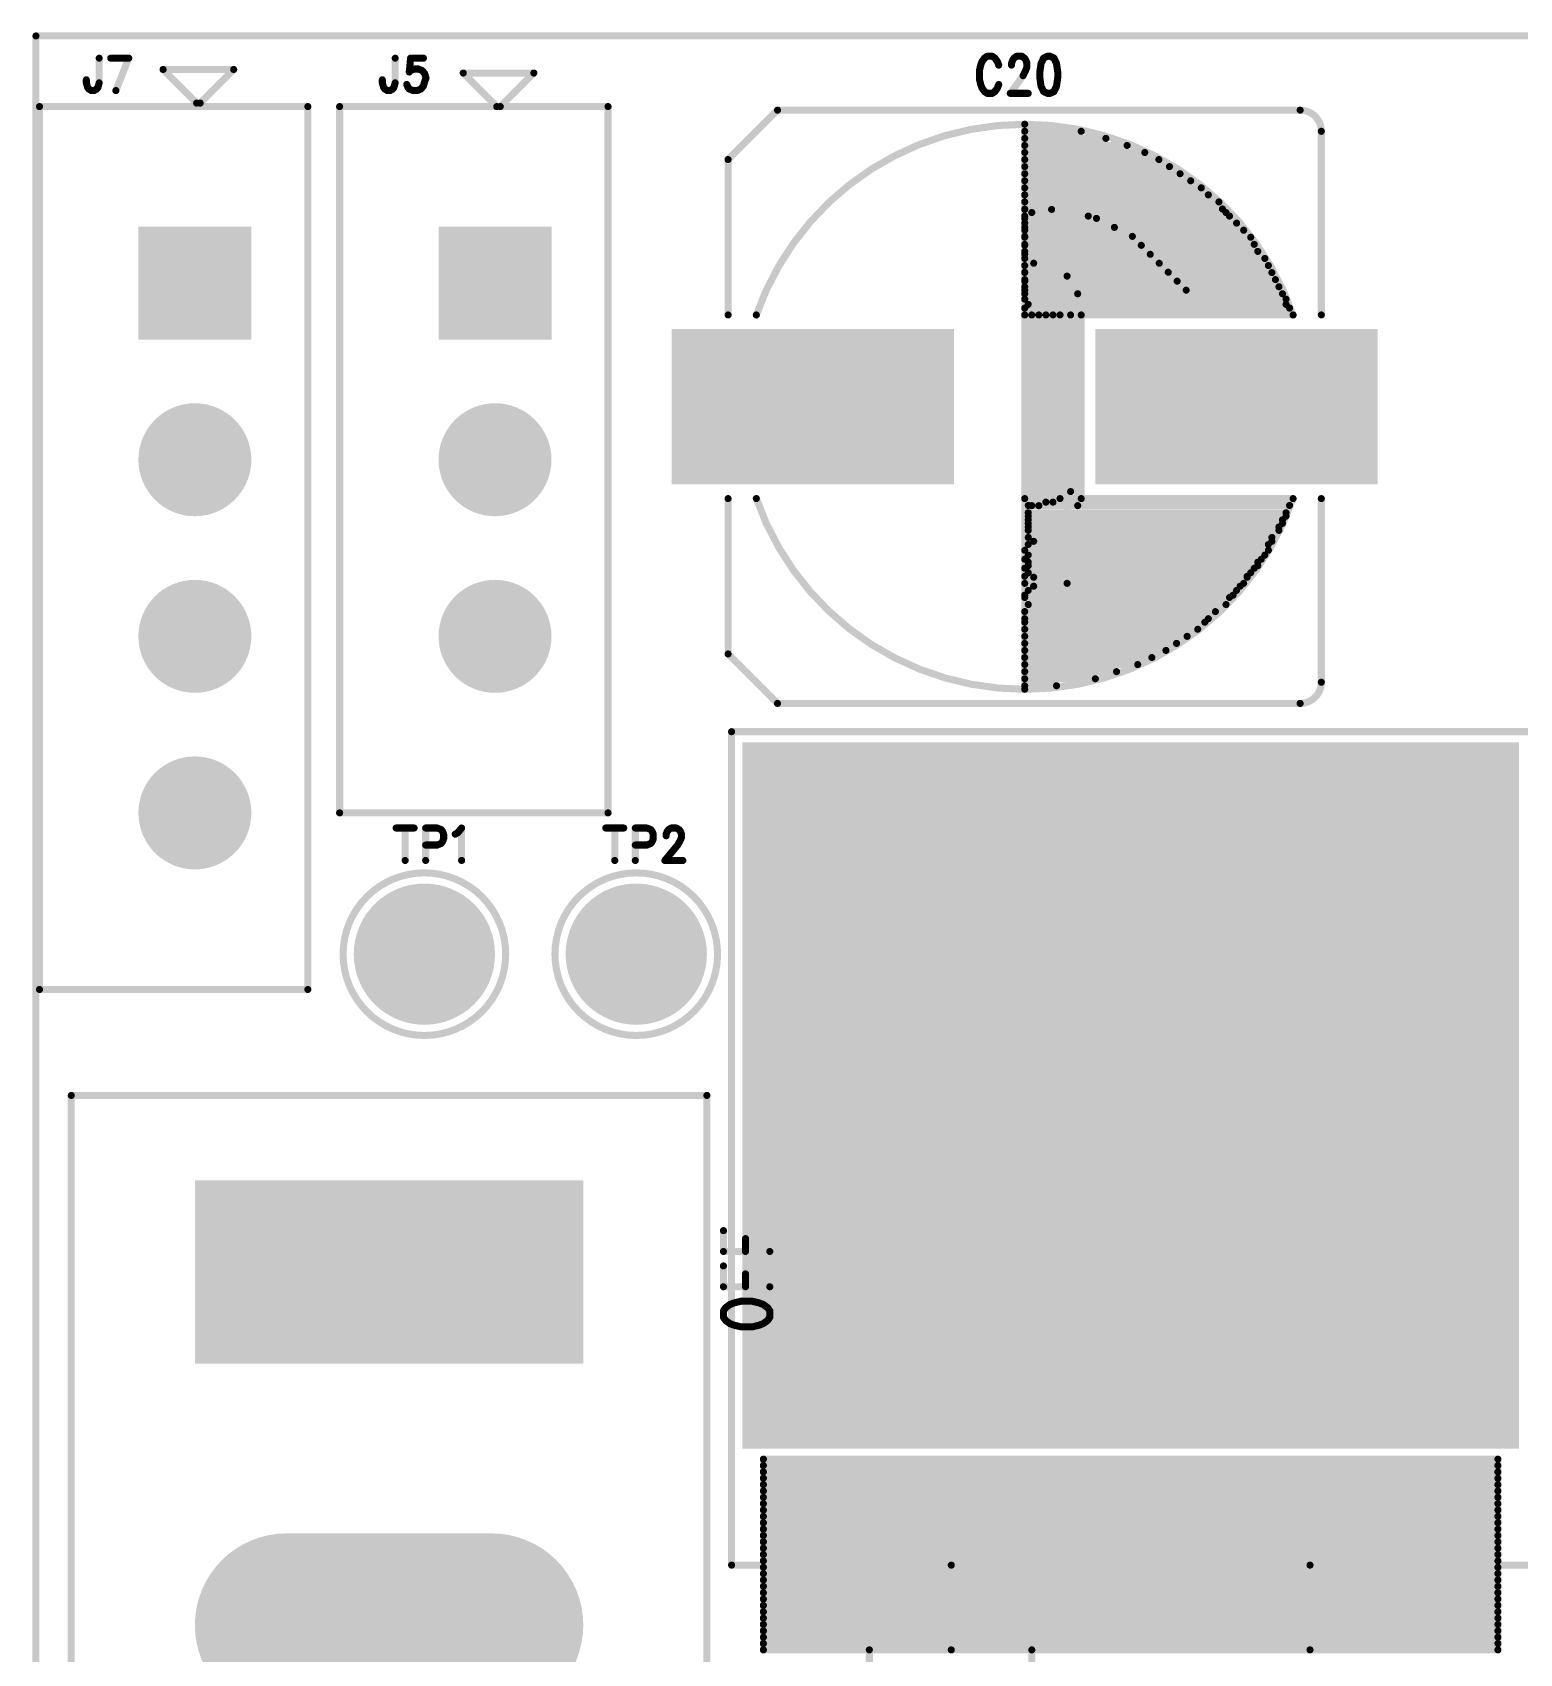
# Model space of a CAD drawing. Extents: x 100 to 134.1, y 89.8 to 141.6.
# Drawn here: x 99.95 to 121.01, y 118.6 to 141.55 of the extents above; entities that cross this region are included whole.
import ezdxf

# ---------------------------------------------------------------- set-up
doc = ezdxf.new("R2010")
doc.units = 0
doc.layers.get('0').update_dxf_attribs({"linetype": 'CONTINUOUS'})
doc.layers.add('MASK-TOP_PHO', color=10, linetype='CONTINUOUS')
doc.layers.add('SILK-TOP_PHO', color=9, linetype='CONTINUOUS')

# ---------------------------------------------------------------- blocks, each defined once
blk = doc.blocks.new('ROUND_1')
at = {"const_width": 0.050038}
blk.add_lwpolyline([(-0.025018, 0, 1), (0.025018, 0, 1)], format="xyb", close=True, dxfattribs=at)
blk = doc.blocks.new('SQUARE_28')
blk.add_solid([(0.799972, 0.799972), (0.799972, -0.799972), (-0.799972, 0.799972), (-0.799972, -0.799972)])
blk = doc.blocks.new('ROUND_49')
at = {"const_width": 0.799972}
blk.add_lwpolyline([(-0.399986, 0, 1), (0.399986, 0, 1)], format="xyb", close=True, dxfattribs=at)
blk = doc.blocks.new('ROUND_123')
at = {"const_width": 0.999998}
blk.add_lwpolyline([(-0.499998, 0, 1), (0.499998, 0, 1)], format="xyb", close=True, dxfattribs=at)
blk = doc.blocks.new('SQUARE_27')
blk.add_solid([(1.299972, 1.299972), (1.299972, -1.299972), (-1.299972, 1.299972), (-1.299972, -1.299972)])
blk = doc.blocks.new('ROUND_24')
at = {"const_width": 1.299972}
blk.add_lwpolyline([(-0.649986, 0, 1), (0.649986, 0, 1)], format="xyb", close=True, dxfattribs=at)
blk = doc.blocks.new('SQUARE_171')
blk.add_solid([(1.099946, 1.099946), (1.099946, -1.099946), (-1.099946, 1.099946), (-1.099946, -1.099946)])
blk = doc.blocks.new('SQUARE_235')
blk.add_solid([(4.99999, 4.99999), (4.99999, -4.99999), (-4.99999, 4.99999), (-4.99999, -4.99999)])

msp = doc.modelspace()

# ---------------------------------------------------------------- linework, layer by layer
at = {"layer": 'MASK-TOP_PHO'}
for points, const_width in [([(133.999986, 141.500098), (100.000054, 141.500098)], 0.100076), ([(100.000054, 141.500098), (100.000054, 100.000054)], 0.100076), ([(111.899954, 136.249918), (110.10011, 136.249918)], 2.199892), ([(117.899942, 136.249918), (116.100098, 136.249918)], 2.199892), ([(115.000024, 126.499874), (116.000022, 126.499874)], 9.99998), ([(103.549958, 124.000006), (106.449876, 124.000006)], 2.599944), ([(103.549958, 119.000016), (106.449876, 119.000016)], 2.599944)]:
    msp.add_lwpolyline(points, dxfattribs=dict(at, const_width=const_width))
at = {"layer": 'SILK-TOP_PHO', "const_width": 0.100076}
for points in [[(133.999986, 141.500098), (100.000054, 141.500098)], [(100.000054, 141.500098), (100.000054, 100.000054)], [(100.895404, 141.1859), (100.895404, 140.835888)], [(101.05898, 141.1859), (101.313742, 141.1859)], [(101.313742, 141.1859), (101.131878, 140.726668)], [(105.086404, 141.1859), (105.086404, 140.835888)], [(105.30459, 141.1859), (105.286302, 140.98905)], [(105.486454, 141.1859), (105.30459, 141.1859)], [(113.395506, 141.137386), (113.377218, 141.087602)], [(113.431828, 141.187424), (113.395506, 141.137386)], [(113.46815, 141.21257), (113.431828, 141.187424)], [(113.540794, 141.21257), (113.46815, 141.21257)], [(113.57737, 141.187424), (113.540794, 141.21257)], [(113.613692, 141.137386), (113.57737, 141.187424)], [(113.631726, 141.087602), (113.613692, 141.137386)], [(113.81359, 141.112494), (113.831878, 141.162532)], [(113.81359, 141.087602), (113.81359, 141.112494)], [(113.831878, 141.162532), (113.849912, 141.187424)], [(113.849912, 141.187424), (113.886488, 141.21257)], [(113.886488, 141.21257), (113.959132, 141.21257)], [(113.959132, 141.21257), (113.995454, 141.187424)], [(113.995454, 141.187424), (114.013742, 141.162532)], [(114.013742, 141.162532), (114.031776, 141.112494)], [(114.031776, 141.112494), (114.031776, 141.062456)], [(114.231928, 141.112494), (114.21364, 140.987526)], [(114.26825, 141.187424), (114.231928, 141.112494)], [(114.322606, 141.21257), (114.26825, 141.187424)], [(114.359182, 141.21257), (114.322606, 141.21257)], [(114.413538, 141.187424), (114.359182, 141.21257)], [(114.450114, 141.112494), (114.413538, 141.187424)], [(114.468148, 140.987526), (114.450114, 141.112494)], [(100.71354, 140.835888), (100.71354, 140.879576)], [(102.274878, 140.549884), (101.799898, 141.025118)], [(101.799898, 141.025118), (102.799896, 141.025118)], [(102.799896, 141.025118), (102.324916, 140.549884)], [(104.90454, 140.835888), (104.90454, 140.879576)], [(105.286302, 140.98905), (105.30459, 141.010894)], [(105.30459, 141.010894), (105.3592, 141.032738)], [(105.3592, 141.032738), (105.413556, 141.032738)], [(105.413556, 141.032738), (105.468166, 141.010894)], [(105.468166, 141.010894), (105.504488, 140.967206)], [(105.504488, 140.967206), (105.522776, 140.901674)], [(105.522776, 140.901674), (105.504488, 140.857732)], [(106.52506, 140.5001), (106.05008, 140.97508)], [(106.05008, 140.97508), (107.050078, 140.97508)], [(107.050078, 140.97508), (106.575098, 140.5001)], [(113.377218, 141.087602), (113.359184, 141.012418)], [(113.359184, 141.012418), (113.359184, 140.88745)], [(113.359184, 140.88745), (113.377218, 140.81252)], [(113.977166, 140.937488), (113.795556, 140.687552)], [(114.013742, 141.012418), (113.977166, 140.937488)], [(114.031776, 141.062456), (114.013742, 141.012418)], [(114.21364, 140.987526), (114.21364, 140.912596)], [(114.21364, 140.912596), (114.231928, 140.787374)], [(114.450114, 140.787374), (114.468148, 140.912596)], [(114.468148, 140.912596), (114.468148, 140.987526)], [(100.731828, 140.770356), (100.71354, 140.835888)], [(100.750116, 140.748512), (100.731828, 140.770356)], [(100.786438, 140.726668), (100.750116, 140.748512)], [(100.82276, 140.726668), (100.786438, 140.726668)], [(100.859082, 140.748512), (100.82276, 140.726668)], [(100.87737, 140.770356), (100.859082, 140.748512)], [(100.895404, 140.835888), (100.87737, 140.770356)], [(104.922828, 140.770356), (104.90454, 140.835888)], [(104.940862, 140.748512), (104.922828, 140.770356)], [(104.977184, 140.726668), (104.940862, 140.748512)], [(105.01376, 140.726668), (104.977184, 140.726668)], [(105.050082, 140.748512), (105.01376, 140.726668)], [(105.068116, 140.770356), (105.050082, 140.748512)], [(105.086404, 140.835888), (105.068116, 140.770356)], [(105.268268, 140.770356), (105.24998, 140.814044)], [(105.286302, 140.748512), (105.268268, 140.770356)], [(105.340912, 140.726668), (105.286302, 140.748512)], [(105.395522, 140.726668), (105.340912, 140.726668)], [(105.449878, 140.748512), (105.395522, 140.726668)], [(105.486454, 140.7922), (105.449878, 140.748512)], [(105.504488, 140.857732), (105.486454, 140.7922)], [(113.377218, 140.81252), (113.395506, 140.762482)], [(113.395506, 140.762482), (113.431828, 140.712444)], [(113.431828, 140.712444), (113.46815, 140.687552)], [(113.46815, 140.687552), (113.540794, 140.687552)], [(113.540794, 140.687552), (113.57737, 140.712444)], [(113.57737, 140.712444), (113.613692, 140.762482)], [(113.613692, 140.762482), (113.631726, 140.81252)], [(113.795556, 140.687552), (114.050064, 140.687552)], [(114.231928, 140.787374), (114.26825, 140.712444)], [(114.26825, 140.712444), (114.322606, 140.687552)], [(114.322606, 140.687552), (114.359182, 140.687552)], [(114.359182, 140.687552), (114.413538, 140.712444)], [(114.413538, 140.712444), (114.450114, 140.787374)], [(100.050092, 140.5001), (103.849932, 140.5001)], [(100.050092, 127.999998), (100.050092, 140.5001)], [(103.849932, 140.5001), (103.849932, 127.999998)], [(104.30002, 140.5001), (108.100114, 140.5001)], [(104.30002, 130.50012), (104.30002, 140.5001)], [(108.100114, 140.5001), (108.100114, 130.50012)], [(110.499906, 140.450062), (109.799882, 139.750038)], [(117.899942, 140.450062), (110.499906, 140.450062)], [(114.000026, 132.249926), (114.000026, 140.24991)], [(114.000026, 140.150088), (114.800126, 140.150088)], [(114.000026, 140.050012), (115.149884, 140.050012)], [(118.199916, 137.54989), (118.199916, 140.150088)], [(109.799882, 139.750038), (109.799882, 137.54989)], [(114.000026, 139.949936), (115.450112, 139.949936)], [(114.000026, 139.850114), (115.700048, 139.850114)], [(114.000026, 139.750038), (115.899946, 139.750038)], [(114.000026, 139.649962), (116.05006, 139.649962)], [(114.000026, 139.549886), (116.19992, 139.549886)], [(114.000026, 139.450064), (116.350034, 139.450064)], [(114.000026, 139.349988), (116.499894, 139.349988)], [(114.000026, 139.249912), (116.59997, 139.249912)], [(114.000026, 139.15009), (116.750084, 139.15009)], [(114.000026, 139.050014), (116.800122, 139.050014)], [(114.000026, 139.043918), (114.381026, 139.043918)], [(114.000026, 138.949938), (114.899948, 138.949938)], [(116.899944, 138.949938), (114.000026, 138.949938)], [(114.000026, 138.916918), (115.016026, 138.916918)], [(114.000026, 138.850116), (117.00002, 138.850116)], [(116.849906, 138.999976), (114.100102, 138.999976)], [(114.000026, 138.789918), (115.270026, 138.789918)], [(117.100096, 138.75004), (114.000026, 138.75004)], [(114.000026, 138.662918), (115.524026, 138.662918)], [(114.000026, 138.649964), (117.199918, 138.649964)], [(117.249956, 138.549888), (114.000026, 138.549888)], [(114.000026, 138.535918), (115.651026, 138.535918)], [(114.000026, 138.450066), (117.299994, 138.450066)], [(114.000026, 138.408918), (115.778026, 138.408918)], [(117.40007, 138.34999), (114.000026, 138.34999)], [(114.000026, 138.249914), (117.450108, 138.249914)], [(114.000026, 138.154918), (116.032026, 138.154918)], [(117.499892, 138.150092), (114.000026, 138.150092)], [(114.127026, 138.281918), (115.905026, 138.281918)], [(114.000026, 138.050016), (117.54993, 138.050016)], [(114.000026, 138.027918), (116.159026, 138.027918)], [(114.000026, 137.94994), (117.599968, 137.94994)], [(114.000026, 137.900918), (116.286026, 137.900918)], [(114.599974, 133.75005), (114.599974, 138.100054)], [(117.650006, 137.850118), (114.000026, 137.850118)], [(114.000026, 137.773918), (117.700044, 137.773918)], [(114.050064, 137.700004), (117.700044, 137.700004)], [(114.750088, 134.850124), (114.750088, 137.850118)], [(114.000026, 137.646918), (117.750082, 137.646918)], [(117.80012, 137.54989), (114.000026, 137.54989)], [(114.100102, 134.850124), (114.100102, 137.54989)], [(114.199924, 134.850124), (114.199924, 137.54989)], [(114.3, 134.899908), (114.3, 137.54989)], [(114.400076, 134.899908), (114.400076, 137.54989)], [(114.499898, 134.949946), (114.499898, 137.54989)], [(114.650012, 135.050022), (114.650012, 137.54989)], [(114.800126, 134.949946), (114.800126, 137.54989)], [(109.799882, 134.949946), (109.799882, 132.750052)], [(117.80012, 134.949946), (114.000026, 134.949946)], [(118.199916, 132.350002), (118.199916, 134.949946)], [(117.700044, 134.750048), (114.050064, 134.750048)], [(114.050826, 134.852918), (117.750082, 134.852918)], [(114.050826, 134.700518), (117.700044, 134.700518)], [(117.650006, 134.649972), (114.050064, 134.649972)], [(114.050064, 134.599934), (117.650006, 134.599934)], [(114.050064, 134.500112), (117.599968, 134.500112)], [(114.050826, 134.548118), (117.599968, 134.548118)], [(117.499892, 134.400036), (114.050064, 134.400036)], [(114.050064, 134.29996), (117.450108, 134.29996)], [(114.127026, 134.344918), (117.499892, 134.344918)], [(114.000026, 134.217918), (117.450108, 134.217918)], [(114.000026, 134.090918), (117.350032, 134.090918)], [(117.40007, 134.1501), (114.050064, 134.1501)], [(117.299994, 134.050024), (114.050064, 134.050024)], [(114.050064, 133.999986), (117.299994, 133.999986)], [(114.000026, 133.963918), (117.249956, 133.963918)], [(114.000026, 133.850126), (117.14988, 133.850126)], [(117.199918, 133.89991), (114.050064, 133.89991)], [(114.127026, 133.836918), (117.14988, 133.836918)], [(114.000026, 133.75005), (117.100096, 133.75005)], [(114.000026, 133.582918), (116.949982, 133.582918)], [(114.000026, 133.549898), (116.899944, 133.549898)], [(117.00002, 133.649974), (114.050064, 133.649974)], [(114.127026, 133.709918), (117.050058, 133.709918)], [(114.000026, 133.35), (116.700046, 133.35)], [(116.849906, 133.450076), (114.050064, 133.450076)], [(114.000026, 133.249924), (116.59997, 133.249924)], [(114.000026, 133.199886), (116.549932, 133.199886)], [(114.000026, 133.100064), (116.45011, 133.100064)], [(114.000026, 132.999988), (116.299996, 132.999988)], [(114.000026, 132.899912), (116.149882, 132.899912)], [(109.799882, 132.750052), (110.499906, 132.050028)], [(114.000026, 132.80009), (116.000022, 132.80009)], [(114.000026, 132.700014), (115.800124, 132.700014)], [(114.000026, 132.599938), (115.599972, 132.599938)], [(114.000026, 132.500116), (115.299998, 132.500116)], [(114.000026, 132.40004), (115.000024, 132.40004)], [(114.000026, 132.299964), (114.450114, 132.299964)], [(110.499906, 132.050028), (117.899942, 132.050028)], [(109.84992, 131.649978), (121.150126, 131.649978)], [(109.84992, 119.8499), (109.84992, 131.649978)], [(108.100114, 130.50012), (104.30002, 130.50012)], [(105.10012, 130.285998), (105.354628, 130.285998)], [(105.227374, 130.285998), (105.227374, 129.826512)], [(105.518204, 130.285998), (105.518204, 129.826512)], [(105.518204, 130.285998), (105.68178, 130.285998)], [(105.68178, 130.285998), (105.73639, 130.264154)], [(105.73639, 130.264154), (105.754424, 130.24231)], [(105.754424, 130.24231), (105.772712, 130.198368)], [(105.772712, 130.132836), (105.754424, 130.089148)], [(105.772712, 130.198368), (105.772712, 130.132836)], [(105.936288, 130.198368), (105.97261, 130.220212)], [(105.97261, 130.220212), (106.02722, 130.285998)], [(106.02722, 130.285998), (106.02722, 129.826512)], [(108.06811, 130.285998), (108.322618, 130.285998)], [(108.195364, 130.285998), (108.195364, 129.826512)], [(108.486448, 130.285998), (108.486448, 129.826512)], [(108.486448, 130.285998), (108.650024, 130.285998)], [(108.650024, 130.285998), (108.704634, 130.264154)], [(108.704634, 130.264154), (108.722668, 130.24231)], [(108.722668, 130.24231), (108.740956, 130.198368)], [(108.740956, 130.132836), (108.722668, 130.089148)], [(108.740956, 130.198368), (108.740956, 130.132836)], [(108.92282, 130.198368), (108.940854, 130.24231)], [(108.92282, 130.176524), (108.92282, 130.198368)], [(108.940854, 130.24231), (108.959142, 130.264154)], [(108.959142, 130.264154), (108.995464, 130.285998)], [(108.995464, 130.285998), (109.068108, 130.285998)], [(109.068108, 130.285998), (109.10443, 130.264154)], [(109.122718, 130.110992), (109.086396, 130.045206)], [(109.10443, 130.264154), (109.122718, 130.24231)], [(109.122718, 130.24231), (109.141006, 130.198368)], [(109.141006, 130.15468), (109.122718, 130.110992)], [(109.141006, 130.198368), (109.141006, 130.15468)], [(105.68178, 130.045206), (105.518204, 130.045206)], [(105.73639, 130.067304), (105.68178, 130.045206)], [(105.754424, 130.089148), (105.73639, 130.067304)], [(108.650024, 130.045206), (108.486448, 130.045206)], [(108.704634, 130.067304), (108.650024, 130.045206)], [(108.722668, 130.089148), (108.704634, 130.067304)], [(109.086396, 130.045206), (108.904532, 129.826512)], [(108.904532, 129.826512), (109.15904, 129.826512)], [(103.849932, 127.999998), (100.050092, 127.999998)], [(100.499926, 111.499904), (100.499926, 126.499874)], [(100.499926, 126.499874), (109.499908, 126.499874)], [(109.499908, 126.499874), (109.499908, 111.499904)], [(109.73435, 124.290836), (109.73435, 124.586238)], [(110.04677, 124.290836), (110.04677, 124.4727)], [(109.73435, 124.290836), (110.390686, 124.290836)], [(109.73435, 123.790964), (109.73435, 124.086366)], [(110.04677, 123.790964), (110.04677, 123.972828)], [(109.73435, 123.790964), (110.390686, 123.790964)], [(109.765592, 123.495562), (109.73435, 123.450096)], [(109.73435, 123.450096), (109.73435, 123.359164)], [(109.828076, 123.541028), (109.765592, 123.495562)], [(109.89056, 123.563634), (109.828076, 123.541028)], [(109.984286, 123.58624), (109.89056, 123.563634)], [(110.14075, 123.58624), (109.984286, 123.58624)], [(110.234476, 123.563634), (110.14075, 123.58624)], [(110.29696, 123.541028), (110.234476, 123.563634)], [(110.359444, 123.495562), (110.29696, 123.541028)], [(110.390686, 123.450096), (110.359444, 123.495562)], [(110.390686, 123.359164), (110.390686, 123.450096)], [(109.73435, 123.359164), (109.765592, 123.313698)], [(109.765592, 123.313698), (109.828076, 123.268232)], [(109.828076, 123.268232), (109.89056, 123.245372)], [(109.89056, 123.245372), (109.984286, 123.222766)], [(109.984286, 123.222766), (110.14075, 123.222766)], [(110.14075, 123.222766), (110.234476, 123.245372)], [(110.234476, 123.245372), (110.29696, 123.268232)], [(110.29696, 123.268232), (110.359444, 123.313698)], [(110.359444, 123.313698), (110.390686, 123.359164)], [(110.300008, 121.350024), (120.700038, 121.350024)], [(110.300008, 118.650004), (110.300008, 121.350024)], [(110.300008, 121.34977), (120.700038, 121.34977)], [(110.300008, 121.2596), (120.700038, 121.2596)], [(110.300008, 121.169684), (120.700038, 121.169684)], [(120.700038, 121.350024), (120.700038, 118.650004)], [(110.300008, 121.079768), (120.700038, 121.079768)], [(110.300008, 120.989598), (120.700038, 120.989598)], [(110.300008, 120.899682), (120.700038, 120.899682)], [(110.300008, 120.809766), (120.700038, 120.809766)], [(110.300008, 120.719596), (120.700038, 120.719596)], [(110.300008, 120.62968), (120.700038, 120.62968)], [(110.300008, 120.539764), (120.700038, 120.539764)], [(110.300008, 120.449594), (120.700038, 120.449594)], [(110.300008, 120.359678), (120.700038, 120.359678)], [(110.300008, 120.269762), (120.700038, 120.269762)], [(110.300008, 120.179592), (120.700038, 120.179592)], [(110.300008, 120.089676), (120.700038, 120.089676)], [(110.300008, 119.99976), (120.700038, 119.99976)], [(121.150126, 119.8499), (109.84992, 119.8499)], [(110.300008, 119.90959), (120.700038, 119.90959)], [(110.300008, 119.819674), (120.700038, 119.819674)], [(112.959896, 118.650004), (112.959896, 119.8499)], [(118.039896, 118.650004), (118.039896, 119.8499)], [(110.300008, 119.729758), (120.700038, 119.729758)], [(110.300008, 119.639588), (120.700038, 119.639588)], [(110.300008, 119.549672), (120.700038, 119.549672)], [(110.300008, 119.459756), (120.700038, 119.459756)], [(110.300008, 119.369586), (120.700038, 119.369586)], [(110.300008, 119.27967), (120.700038, 119.27967)], [(110.300008, 119.189754), (120.700038, 119.189754)], [(110.300008, 119.099584), (120.700038, 119.099584)], [(110.300008, 119.009668), (120.700038, 119.009668)], [(110.300008, 118.919752), (120.700038, 118.919752)], [(110.300008, 118.829582), (120.700038, 118.829582)], [(110.300008, 118.739666), (120.700038, 118.739666)], [(120.700038, 118.650004), (110.300008, 118.650004)], [(111.799878, 118.650004), (114.100102, 118.650004)], [(111.799878, 114.84991), (111.799878, 118.650004)], [(114.100102, 118.650004), (114.100102, 114.84991)]]:
    msp.add_lwpolyline(points, dxfattribs=at)
for points in [[(118.199916, 140.150088, 0.4142136), (117.899942, 140.450062)], [(117.80012, 137.549636, 0.7106617), (110.199932, 137.549636)], [(110.199932, 134.9502, 0.7106617), (117.80012, 134.9502)], [(117.899942, 132.050028, 0.4142136), (118.199916, 132.350002)]]:
    msp.add_lwpolyline(points, format="xyb", dxfattribs=at)
for points in [[(104.348788, 128.500124, 1), (106.651044, 128.500124, 1)], [(107.348782, 128.500124, 1), (109.651038, 128.500124, 1)]]:
    msp.add_lwpolyline(points, format="xyb", close=True, dxfattribs=at)

# ---------------------------------------------------------------- block references
at = {"layer": 'MASK-TOP_PHO'}
for name, p in [('ROUND_1', (100.000054, 141.500098)), ('SQUARE_28', (102.249986, 137.999978)), ('SQUARE_28', (106.499914, 137.999978)), ('SQUARE_171', (110.10011, 136.249918)), ('SQUARE_171', (111.899954, 136.249918)), ('SQUARE_171', (116.100098, 136.249918)), ('SQUARE_171', (117.899942, 136.249918)), ('ROUND_49', (102.249986, 135.50011)), ('ROUND_49', (106.499914, 135.50011)), ('ROUND_49', (102.249986, 132.999988)), ('ROUND_49', (106.499914, 132.999988)), ('ROUND_49', (102.249986, 130.50012)), ('SQUARE_235', (115.000024, 126.499874)), ('SQUARE_235', (116.000022, 126.499874)), ('ROUND_123', (105.499916, 128.500124)), ('ROUND_123', (108.49991, 128.500124)), ('SQUARE_27', (103.549958, 124.000006)), ('SQUARE_27', (106.449876, 124.000006)), ('ROUND_24', (103.549958, 119.000016)), ('ROUND_24', (106.449876, 119.000016))]:
    msp.add_blockref(name, p, dxfattribs=at)
at = {"layer": 'SILK-TOP_PHO'}
for p in [(100.000054, 141.500098), (100.895404, 141.1859), (101.05898, 141.1859), (101.313742, 141.1859), (101.313742, 141.1859), (105.086404, 141.1859), (105.30459, 141.1859), (105.486454, 141.1859), (113.395506, 141.137386), (113.431828, 141.187424), (113.46815, 141.21257), (113.540794, 141.21257), (113.57737, 141.187424), (113.613692, 141.137386), (113.81359, 141.112494), (113.831878, 141.162532), (113.849912, 141.187424), (113.886488, 141.21257), (113.959132, 141.21257), (113.995454, 141.187424), (114.013742, 141.162532), (114.031776, 141.112494), (114.231928, 141.112494), (114.26825, 141.187424), (114.322606, 141.21257), (114.322606, 141.21257), (114.359182, 141.21257), (114.413538, 141.187424), (114.450114, 141.112494), (100.71354, 140.879576), (101.799898, 141.025118), (102.799896, 141.025118), (104.90454, 140.879576), (105.286302, 140.98905), (105.30459, 141.010894), (105.3592, 141.032738), (105.413556, 141.032738), (105.468166, 141.010894), (105.504488, 140.967206), (105.522776, 140.901674), (106.05008, 140.97508), (107.050078, 140.97508), (113.359184, 141.012418), (113.359184, 140.88745), (113.377218, 141.087602), (113.631726, 141.087602), (113.81359, 141.087602), (113.977166, 140.937488), (114.013742, 141.012418), (114.031776, 141.062456), (114.21364, 140.987526), (114.21364, 140.912596), (114.468148, 140.987526), (114.468148, 140.912596), (100.71354, 140.835888), (100.731828, 140.770356), (100.750116, 140.748512), (100.786438, 140.726668), (100.82276, 140.726668), (100.859082, 140.748512), (100.87737, 140.770356), (100.895404, 140.835888), (101.131878, 140.726668), (104.90454, 140.835888), (104.922828, 140.770356), (104.940862, 140.748512), (104.977184, 140.726668), (105.01376, 140.726668), (105.050082, 140.748512), (105.068116, 140.770356), (105.086404, 140.835888), (105.24998, 140.814044), (105.268268, 140.770356), (105.286302, 140.748512), (105.340912, 140.726668), (105.395522, 140.726668), (105.449878, 140.748512), (105.486454, 140.7922), (105.504488, 140.857732), (113.377218, 140.81252), (113.395506, 140.762482), (113.431828, 140.712444), (113.46815, 140.687552), (113.540794, 140.687552), (113.57737, 140.712444), (113.613692, 140.762482), (113.631726, 140.81252), (113.795556, 140.687552), (114.050064, 140.687552), (114.231928, 140.787374), (114.26825, 140.712444), (114.322606, 140.687552), (114.359182, 140.687552), (114.413538, 140.712444), (114.450114, 140.787374), (100.050092, 140.5001), (100.050092, 140.5001), (102.274878, 140.549884), (102.324916, 140.549884), (103.849932, 140.5001), (104.30002, 140.5001), (104.30002, 140.5001), (106.52506, 140.5001), (106.575098, 140.5001), (108.100114, 140.5001), (110.499906, 140.450062), (117.899942, 140.450062), (117.899942, 140.450062), (114.000026, 140.24991), (114.000026, 140.150088), (114.000026, 140.050012), (114.800126, 140.150088), (115.149884, 140.050012), (118.199916, 140.150088), (118.199916, 140.150088), (109.799882, 139.750038), (114.000026, 139.949936), (114.000026, 139.850114), (114.000026, 139.750038), (115.450112, 139.949936), (115.700048, 139.850114), (115.899946, 139.750038), (114.000026, 139.649962), (114.000026, 139.549886), (116.05006, 139.649962), (116.19992, 139.549886), (114.000026, 139.450064), (114.000026, 139.349988), (116.350034, 139.450064), (116.499894, 139.349988), (114.000026, 139.249912), (114.000026, 139.15009), (114.000026, 139.050014), (114.000026, 139.043918), (114.381026, 139.043918), (116.59997, 139.249912), (116.750084, 139.15009), (116.800122, 139.050014), (114.000026, 138.949938), (114.000026, 138.949938), (114.000026, 138.916918), (114.000026, 138.850116), (114.100102, 138.999976), (114.899948, 138.949938), (115.016026, 138.916918), (116.849906, 138.999976), (116.899944, 138.949938), (117.00002, 138.850116), (114.000026, 138.789918), (114.000026, 138.75004), (114.000026, 138.662918), (114.000026, 138.649964), (115.270026, 138.789918), (115.524026, 138.662918), (117.100096, 138.75004), (117.199918, 138.649964), (114.000026, 138.549888), (114.000026, 138.535918), (114.000026, 138.450066), (114.000026, 138.408918), (115.651026, 138.535918), (115.778026, 138.408918), (117.249956, 138.549888), (117.299994, 138.450066), (114.000026, 138.34999), (114.000026, 138.249914), (114.000026, 138.154918), (114.000026, 138.150092), (114.127026, 138.281918), (115.905026, 138.281918), (116.032026, 138.154918), (117.40007, 138.34999), (117.450108, 138.249914), (117.499892, 138.150092), (114.000026, 138.050016), (114.000026, 138.027918), (114.000026, 137.94994), (114.000026, 137.900918), (114.599974, 138.100054), (116.159026, 138.027918), (116.286026, 137.900918), (117.54993, 138.050016), (117.599968, 137.94994), (114.000026, 137.850118), (114.000026, 137.773918), (114.050064, 137.700004), (114.750088, 137.850118), (117.650006, 137.850118), (117.700044, 137.773918), (117.700044, 137.700004), (109.799882, 137.54989), (110.199932, 137.549636), (114.000026, 137.646918), (114.000026, 137.54989), (114.100102, 137.54989), (114.199924, 137.54989), (114.3, 137.54989), (114.400076, 137.54989), (114.499898, 137.54989), (114.650012, 137.54989), (114.800126, 137.54989), (117.750082, 137.646918), (117.80012, 137.54989), (117.80012, 137.549636), (118.199916, 137.54989), (109.799882, 134.949946), (110.199932, 134.9502), (114.000026, 134.949946), (114.499898, 134.949946), (114.650012, 135.050022), (114.800126, 134.949946), (117.80012, 134.9502), (117.80012, 134.949946), (118.199916, 134.949946), (114.050064, 134.750048), (114.050826, 134.852918), (114.050826, 134.700518), (114.100102, 134.850124), (114.199924, 134.850124), (114.3, 134.899908), (114.400076, 134.899908), (114.750088, 134.850124), (117.700044, 134.750048), (117.700044, 134.700518), (117.750082, 134.852918), (114.050064, 134.649972), (114.050064, 134.599934), (114.050064, 134.500112), (114.050826, 134.548118), (117.599968, 134.548118), (117.599968, 134.500112), (117.650006, 134.649972), (117.650006, 134.599934), (114.050064, 134.400036), (114.050064, 134.29996), (114.127026, 134.344918), (117.450108, 134.29996), (117.499892, 134.400036), (117.499892, 134.344918), (114.000026, 134.217918), (114.000026, 134.090918), (114.050064, 134.1501), (114.050064, 134.050024), (114.050064, 133.999986), (117.299994, 134.050024), (117.299994, 133.999986), (117.350032, 134.090918), (117.40007, 134.1501), (117.450108, 134.217918), (114.000026, 133.963918), (114.000026, 133.850126), (114.050064, 133.89991), (114.127026, 133.836918), (117.14988, 133.850126), (117.14988, 133.836918), (117.199918, 133.89991), (117.249956, 133.963918), (114.000026, 133.75005), (114.000026, 133.582918), (114.000026, 133.549898), (114.050064, 133.649974), (114.127026, 133.709918), (114.599974, 133.75005), (116.899944, 133.549898), (116.949982, 133.582918), (117.00002, 133.649974), (117.050058, 133.709918), (117.100096, 133.75005), (114.000026, 133.35), (114.050064, 133.450076), (116.700046, 133.35), (116.849906, 133.450076), (114.000026, 133.249924), (114.000026, 133.199886), (114.000026, 133.100064), (116.45011, 133.100064), (116.549932, 133.199886), (116.59997, 133.249924), (114.000026, 132.999988), (114.000026, 132.899912), (116.149882, 132.899912), (116.299996, 132.999988), (109.799882, 132.750052), (114.000026, 132.80009), (114.000026, 132.700014), (115.800124, 132.700014), (116.000022, 132.80009), (114.000026, 132.599938), (114.000026, 132.500116), (114.000026, 132.40004), (115.000024, 132.40004), (115.299998, 132.500116), (115.599972, 132.599938), (114.000026, 132.299964), (114.000026, 132.249926), (114.450114, 132.299964), (118.199916, 132.350002), (118.199916, 132.350002), (110.499906, 132.050028), (117.899942, 132.050028), (117.899942, 132.050028), (109.84992, 131.649978), (109.84992, 131.649978), (104.30002, 130.50012), (108.100114, 130.50012), (105.10012, 130.285998), (105.227374, 130.285998), (105.354628, 130.285998), (105.518204, 130.285998), (105.518204, 130.285998), (105.68178, 130.285998), (105.73639, 130.264154), (105.754424, 130.24231), (105.772712, 130.198368), (105.772712, 130.132836), (105.936288, 130.198368), (105.97261, 130.220212), (106.02722, 130.285998), (108.06811, 130.285998), (108.195364, 130.285998), (108.322618, 130.285998), (108.486448, 130.285998), (108.486448, 130.285998), (108.650024, 130.285998), (108.704634, 130.264154), (108.722668, 130.24231), (108.740956, 130.198368), (108.740956, 130.132836), (108.92282, 130.198368), (108.92282, 130.176524), (108.940854, 130.24231), (108.959142, 130.264154), (108.995464, 130.285998), (109.068108, 130.285998), (109.10443, 130.264154), (109.122718, 130.24231), (109.122718, 130.110992), (109.141006, 130.198368), (109.141006, 130.15468), (105.518204, 130.045206), (105.68178, 130.045206), (105.73639, 130.067304), (105.754424, 130.089148), (108.486448, 130.045206), (108.650024, 130.045206), (108.704634, 130.067304), (108.722668, 130.089148), (109.086396, 130.045206), (105.227374, 129.826512), (105.518204, 129.826512), (106.02722, 129.826512), (108.195364, 129.826512), (108.486448, 129.826512), (108.904532, 129.826512), (109.15904, 129.826512), (100.050092, 127.999998), (103.849932, 127.999998), (100.499926, 126.499874), (109.499908, 126.499874), (109.499908, 126.499874), (109.73435, 124.586238), (110.04677, 124.4727), (109.73435, 124.290836), (109.73435, 124.290836), (110.04677, 124.290836), (110.390686, 124.290836), (109.73435, 124.086366), (110.04677, 123.972828), (109.73435, 123.790964), (109.73435, 123.790964), (110.04677, 123.790964), (110.390686, 123.790964), (109.73435, 123.450096), (109.765592, 123.495562), (109.828076, 123.541028), (109.89056, 123.563634), (109.984286, 123.58624), (110.14075, 123.58624), (110.234476, 123.563634), (110.29696, 123.541028), (110.359444, 123.495562), (110.390686, 123.450096), (109.73435, 123.359164), (109.73435, 123.359164), (109.765592, 123.313698), (109.828076, 123.268232), (109.89056, 123.245372), (109.984286, 123.222766), (110.14075, 123.222766), (110.234476, 123.245372), (110.29696, 123.268232), (110.359444, 123.313698), (110.390686, 123.359164), (110.300008, 121.350024), (110.300008, 121.350024), (110.300008, 121.34977), (110.300008, 121.2596), (110.300008, 121.169684), (120.700038, 121.350024), (120.700038, 121.34977), (120.700038, 121.2596), (120.700038, 121.169684), (110.300008, 121.079768), (110.300008, 120.989598), (120.700038, 121.079768), (120.700038, 120.989598), (110.300008, 120.899682), (110.300008, 120.809766), (110.300008, 120.719596), (120.700038, 120.899682), (120.700038, 120.809766), (120.700038, 120.719596), (110.300008, 120.62968), (110.300008, 120.539764), (120.700038, 120.62968), (120.700038, 120.539764), (110.300008, 120.449594), (110.300008, 120.359678), (110.300008, 120.269762), (120.700038, 120.449594), (120.700038, 120.359678), (120.700038, 120.269762), (110.300008, 120.179592), (110.300008, 120.089676), (110.300008, 119.99976), (120.700038, 120.179592), (120.700038, 120.089676), (120.700038, 119.99976), (109.84992, 119.8499), (110.300008, 119.90959), (110.300008, 119.819674), (112.959896, 119.8499), (118.039896, 119.8499), (120.700038, 119.90959), (120.700038, 119.819674), (110.300008, 119.729758), (110.300008, 119.639588), (110.300008, 119.549672), (120.700038, 119.729758), (120.700038, 119.639588), (120.700038, 119.549672), (110.300008, 119.459756), (110.300008, 119.369586), (120.700038, 119.459756), (120.700038, 119.369586), (110.300008, 119.27967), (110.300008, 119.189754), (110.300008, 119.099584), (120.700038, 119.27967), (120.700038, 119.189754), (120.700038, 119.099584), (110.300008, 119.009668), (110.300008, 118.919752), (120.700038, 119.009668), (120.700038, 118.919752), (110.300008, 118.829582), (110.300008, 118.739666), (110.300008, 118.650004), (111.799878, 118.650004), (111.799878, 118.650004), (112.959896, 118.650004), (114.100102, 118.650004), (118.039896, 118.650004), (120.700038, 118.829582), (120.700038, 118.739666), (120.700038, 118.650004)]:
    msp.add_blockref('ROUND_1', p, dxfattribs=at)

doc.saveas('drawing.dxf')
